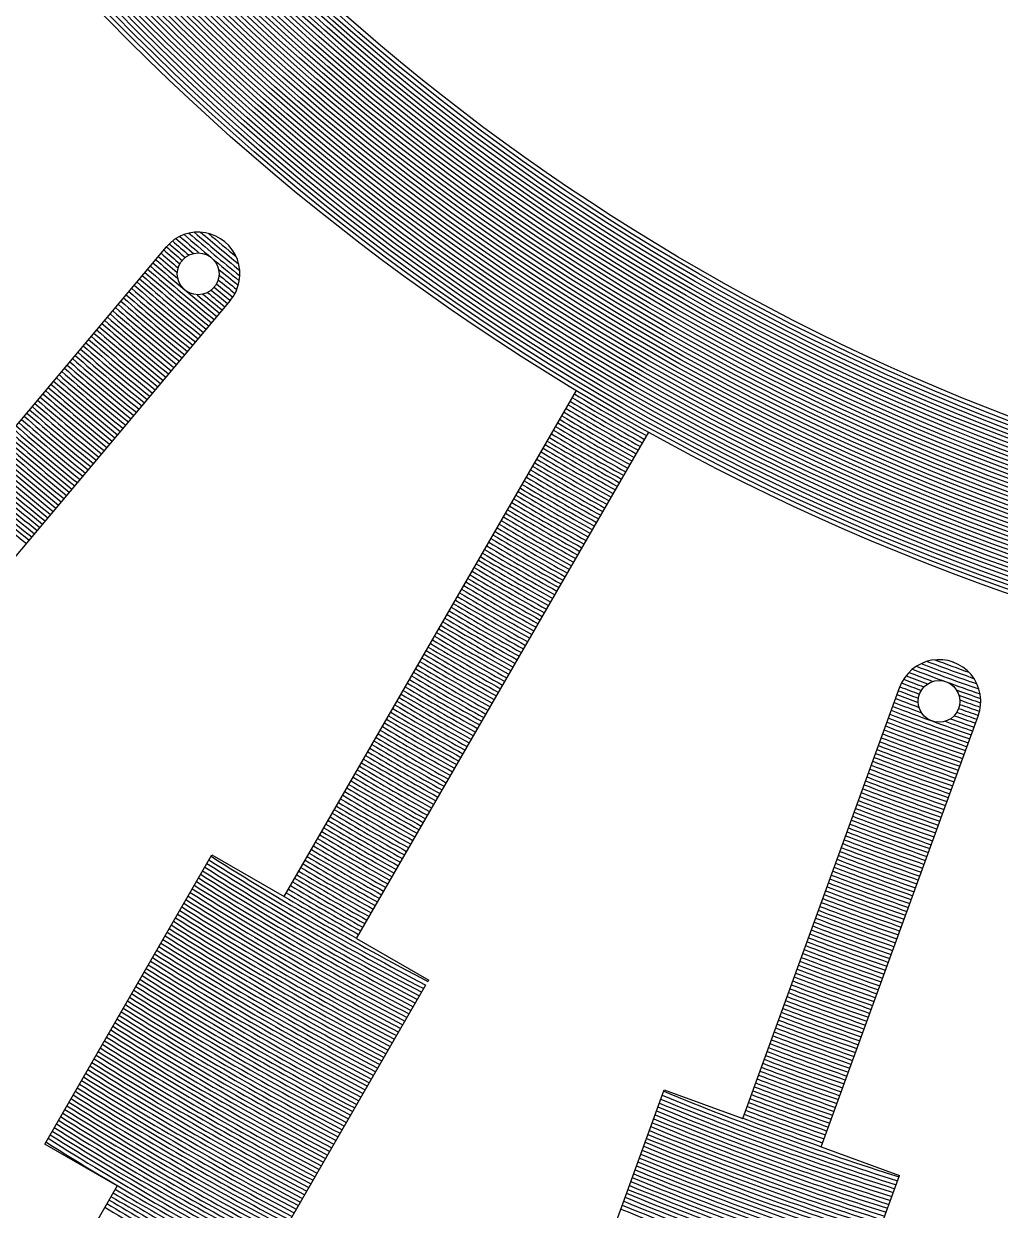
# Model space of a CAD drawing. Header units: millimetres. Extents: x 0 to 2404, y 0 to 1600.
# Drawn here: x 2333.28 to 2344.98, y 1450.91 to 1465.13 of the extents above; entities that cross this region are included whole.
import ezdxf

# ---------------------------------------------------------------- set-up
doc = ezdxf.new("R2010")
doc.units = ezdxf.units.MM

msp = doc.modelspace()

# ---------------------------------------------------------------- linework, layer by layer
for p, q in [((2331.453, 1458.239), (2334.991, 1462.456)), ((2332.219, 1457.596), (2335.757, 1461.813)), ((2336.4, 1454.668), (2339.903, 1460.735)), ((2337.266, 1454.168), (2340.769, 1460.235)), ((2341.893, 1452.011), (2343.775, 1457.183)), ((2342.832, 1451.669), (2344.715, 1456.841)), ((2333.534, 1451.704), (2335.534, 1455.168)), ((2335.534, 1455.168), (2336.4, 1454.668)), ((2337.266, 1454.168), (2338.132, 1453.668)), ((2336.132, 1450.204), (2338.098, 1453.61)), ((2338.123, 1453.653), (2338.132, 1453.668)), ((2339.585, 1448.594), (2340.953, 1452.353)), ((2340.953, 1452.353), (2341.893, 1452.011)), ((2334.4, 1451.204), (2333.534, 1451.704)), ((2342.832, 1451.669), (2343.772, 1451.327)), ((2342.404, 1447.568), (2343.772, 1451.327)), ((2334.4, 1451.204), (2331.902, 1446.877))]:
    msp.add_line(p, q)
for centre, radius in [((2354.333, 1484.729), 46), ((2354.333, 1484.729), 45.95), ((2354.333, 1484.729), 45.9), ((2354.333, 1484.729), 45.85), ((2354.333, 1484.729), 45.8), ((2354.333, 1484.729), 45.75), ((2354.333, 1484.729), 45.7), ((2354.333, 1484.729), 45.65), ((2354.333, 1484.729), 45.6), ((2354.333, 1484.729), 45.55), ((2354.333, 1484.729), 45.5), ((2354.333, 1484.729), 45.45), ((2354.333, 1484.729), 45.4), ((2354.333, 1484.729), 45.35), ((2354.333, 1484.729), 45.3), ((2354.333, 1484.729), 45.25), ((2354.333, 1484.729), 45.2), ((2354.333, 1484.729), 45.15), ((2354.333, 1484.729), 45.1), ((2354.333, 1484.729), 45.05), ((2354.333, 1484.729), 45), ((2354.333, 1484.729), 44.95), ((2354.333, 1484.729), 44.9), ((2354.333, 1484.729), 44.85), ((2354.333, 1484.729), 44.8), ((2354.333, 1484.729), 44.75), ((2354.333, 1484.729), 44.7), ((2354.333, 1484.729), 44.65), ((2354.333, 1484.729), 44.6), ((2354.333, 1484.729), 44.55), ((2354.333, 1484.729), 44.5), ((2354.333, 1484.729), 44.45), ((2354.333, 1484.729), 44.4), ((2354.333, 1484.729), 44.35), ((2354.333, 1484.729), 44.3), ((2354.333, 1484.729), 44.25), ((2354.333, 1484.729), 44.2), ((2354.333, 1484.729), 44.15), ((2354.333, 1484.729), 44.1), ((2354.333, 1484.729), 44.05), ((2354.333, 1484.729), 44), ((2354.333, 1484.729), 28), ((2354.333, 1484.729), 27.95), ((2354.333, 1484.729), 27.9), ((2354.333, 1484.729), 27.85), ((2354.333, 1484.729), 27.8), ((2354.333, 1484.729), 27.75), ((2354.333, 1484.729), 27.7), ((2354.333, 1484.729), 27.65), ((2354.333, 1484.729), 27.6), ((2354.333, 1484.729), 27.55), ((2354.333, 1484.729), 27.5), ((2354.333, 1484.729), 27.45), ((2354.333, 1484.729), 27.4), ((2354.333, 1484.729), 27.35), ((2354.333, 1484.729), 27.3), ((2354.333, 1484.729), 27.25), ((2354.333, 1484.729), 27.2), ((2354.333, 1484.729), 27.15), ((2354.333, 1484.729), 27.1), ((2354.333, 1484.729), 27.05), ((2354.333, 1484.729), 27), ((2354.333, 1484.729), 26.95), ((2354.333, 1484.729), 26.9), ((2354.333, 1484.729), 26.85), ((2354.333, 1484.729), 26.8), ((2354.333, 1484.729), 26.75), ((2354.333, 1484.729), 26.7), ((2354.333, 1484.729), 26.65), ((2354.333, 1484.729), 26.6), ((2354.333, 1484.729), 26.55), ((2354.333, 1484.729), 26.5), ((2354.333, 1484.729), 26.45), ((2354.333, 1484.729), 26.4), ((2354.333, 1484.729), 26.35), ((2354.333, 1484.729), 26.3), ((2354.333, 1484.729), 26.25), ((2354.333, 1484.729), 26.2), ((2354.333, 1484.729), 26.15), ((2354.333, 1484.729), 26.1), ((2354.333, 1484.729), 26.05), ((2354.333, 1484.729), 26), ((2354.333, 1484.729), 20), ((2354.333, 1484.729), 19.95), ((2354.333, 1484.729), 19.9), ((2354.333, 1484.729), 19.85), ((2354.333, 1484.729), 19.8), ((2354.333, 1484.729), 19.75), ((2354.333, 1484.729), 19.7), ((2354.333, 1484.729), 19.65), ((2335.371, 1462.131), 0.25), ((2344.244, 1457.008), 0.25)]:
    msp.add_circle(centre, radius)
for centre, radius, start, end in [((2354.333, 1484.729), 50, 95.7392, 84.2608), ((2354.333, 1484.729), 20, 141.4325, 138.5675), ((2335.371, 1462.131), 0.5, 320, 140), ((2354.333, 1484.729), 29.3, 229.1069, 229.7077), ((2354.333, 1484.729), 29.25, 229.1554, 230.8446), ((2354.333, 1484.729), 29.2, 229.2191, 230.7809), ((2354.333, 1484.729), 29.15, 229.3023, 230.6977), ((2354.333, 1484.729), 29.1, 229.4133, 230.5867), ((2354.333, 1484.729), 29.05, 229.5734, 230.4266), ((2354.333, 1484.729), 29.55, 229.0305, 229.5247), ((2354.333, 1484.729), 29.5, 229.0288, 229.5144), ((2354.333, 1484.729), 29.45, 229.0329, 229.5238), ((2354.333, 1484.729), 29.4, 229.0469, 229.5542), ((2354.333, 1484.729), 29.35, 229.0712, 229.6106), ((2354.333, 1484.729), 29.7, 229.0354, 229.7096), ((2354.333, 1484.729), 29.65, 229.0338, 229.6125), ((2354.333, 1484.729), 29.6, 229.0321, 229.5557), ((2354.333, 1484.729), 29.9, 229.0418, 230.9582), ((2354.333, 1484.729), 29.85, 229.0402, 230.9598), ((2354.333, 1484.729), 29.8, 229.0386, 230.9614), ((2354.333, 1484.729), 29.75, 229.037, 230.963), ((2354.333, 1484.729), 29.3, 230.2923, 230.8931), ((2354.333, 1484.729), 30.1, 229.0482, 230.9518), ((2354.333, 1484.729), 30.05, 229.0466, 230.9534), ((2354.333, 1484.729), 30, 229.045, 230.955), ((2354.333, 1484.729), 29.95, 229.0434, 230.9566), ((2354.333, 1484.729), 29.45, 230.4762, 230.9671), ((2354.333, 1484.729), 29.4, 230.4458, 230.9531), ((2354.333, 1484.729), 29.35, 230.3894, 230.9288), ((2354.333, 1484.729), 30.25, 229.0529, 230.9471), ((2354.333, 1484.729), 30.2, 229.0514, 230.9486), ((2354.333, 1484.729), 30.15, 229.0498, 230.9502), ((2354.333, 1484.729), 29.7, 230.2904, 230.9646), ((2354.333, 1484.729), 29.65, 230.3875, 230.9662), ((2354.333, 1484.729), 29.6, 230.4443, 230.9679), ((2354.333, 1484.729), 29.55, 230.4753, 230.9695), ((2354.333, 1484.729), 29.5, 230.4856, 230.9712), ((2354.333, 1484.729), 30.45, 229.0591, 230.9409), ((2354.333, 1484.729), 30.4, 229.0576, 230.9424), ((2354.333, 1484.729), 30.35, 229.056, 230.944), ((2354.333, 1484.729), 30.3, 229.0545, 230.9455), ((2354.333, 1484.729), 30.65, 229.0653, 230.9347), ((2354.333, 1484.729), 30.6, 229.0638, 230.9362), ((2354.333, 1484.729), 30.55, 229.0622, 230.9378), ((2354.333, 1484.729), 30.5, 229.0607, 230.9393), ((2354.333, 1484.729), 30.85, 229.0713, 230.9287), ((2354.333, 1484.729), 30.8, 229.0698, 230.9302), ((2354.333, 1484.729), 30.75, 229.0683, 230.9317), ((2354.333, 1484.729), 30.7, 229.0668, 230.9332), ((2354.333, 1484.729), 31, 229.0758, 230.9242), ((2354.333, 1484.729), 30.95, 229.0743, 230.9257), ((2354.333, 1484.729), 30.9, 229.0728, 230.9272), ((2354.333, 1484.729), 31.2, 229.0818, 230.9182), ((2354.333, 1484.729), 31.15, 229.0803, 230.9197), ((2354.333, 1484.729), 31.1, 229.0788, 230.9212), ((2354.333, 1484.729), 31.05, 229.0773, 230.9227), ((2354.333, 1484.729), 31.4, 229.0876, 230.9124), ((2354.333, 1484.729), 31.35, 229.0862, 230.9138), ((2354.333, 1484.729), 31.3, 229.0847, 230.9153), ((2354.333, 1484.729), 31.25, 229.0832, 230.9168), ((2354.333, 1484.729), 31.55, 229.0919, 230.9081), ((2354.333, 1484.729), 31.5, 229.0905, 230.9095), ((2354.333, 1484.729), 31.45, 229.0891, 230.9109), ((2354.333, 1484.729), 31.75, 229.0977, 230.9023), ((2354.333, 1484.729), 31.7, 229.0962, 230.9038), ((2354.333, 1484.729), 31.65, 229.0948, 230.9052), ((2354.333, 1484.729), 31.6, 229.0934, 230.9066), ((2354.333, 1484.729), 31.95, 229.1033, 230.8967), ((2354.333, 1484.729), 31.9, 229.1019, 230.8981), ((2354.333, 1484.729), 31.85, 229.1005, 230.8995), ((2354.333, 1484.729), 31.8, 229.0991, 230.9009), ((2354.333, 1484.729), 28.15, 238.9894, 241.0177), ((2354.333, 1484.729), 28.1, 238.9894, 241.0196), ((2354.333, 1484.729), 28.05, 238.9894, 241.0214), ((2354.333, 1484.729), 32.15, 229.1089, 230.8911), ((2354.333, 1484.729), 32.15, 229.1089, 230.8911), ((2354.333, 1484.729), 32.1, 229.1075, 230.8925), ((2354.333, 1484.729), 32.1, 229.1075, 230.8925), ((2354.333, 1484.729), 32.05, 229.1061, 230.8939), ((2354.333, 1484.729), 32, 229.1047, 230.8953), ((2354.333, 1484.729), 28.35, 238.9894, 241.0106), ((2354.333, 1484.729), 28.3, 238.9894, 241.0123), ((2354.333, 1484.729), 28.25, 238.9894, 241.0141), ((2354.333, 1484.729), 28.2, 238.9894, 241.0159), ((2354.333, 1484.729), 32.3, 229.113, 230.887), ((2354.333, 1484.729), 32.25, 229.1117, 230.8883), ((2354.333, 1484.729), 32.2, 229.1103, 230.8897), ((2354.333, 1484.729), 28.5, 238.9948, 241.0052), ((2354.333, 1484.729), 28.45, 238.993, 241.007), ((2354.333, 1484.729), 28.4, 238.9912, 241.0088), ((2354.333, 1484.729), 32.5, 229.1185, 230.8815), ((2354.333, 1484.729), 32.45, 229.1171, 230.8829), ((2354.333, 1484.729), 32.4, 229.1158, 230.8842), ((2354.333, 1484.729), 32.35, 229.1144, 230.8856), ((2354.333, 1484.729), 28.65, 239, 241), ((2354.333, 1484.729), 28.6, 238.9983, 241.0017), ((2354.333, 1484.729), 28.55, 238.9965, 241.0035), ((2354.333, 1484.729), 32.7, 229.1239, 230.8761), ((2354.333, 1484.729), 32.65, 229.1225, 230.8775), ((2354.333, 1484.729), 32.6, 229.1212, 230.8788), ((2354.333, 1484.729), 32.55, 229.1198, 230.8802), ((2354.333, 1484.729), 28.8, 239.0052, 240.9948), ((2354.333, 1484.729), 28.75, 239.0035, 240.9965), ((2354.333, 1484.729), 28.7, 239.0018, 240.9982), ((2354.333, 1484.729), 32.85, 229.1279, 230.8721), ((2354.333, 1484.729), 32.8, 229.1266, 230.8734), ((2354.333, 1484.729), 32.75, 229.1252, 230.8748), ((2354.333, 1484.729), 29, 239.0121, 240.9879), ((2354.333, 1484.729), 28.95, 239.0104, 240.9896), ((2354.333, 1484.729), 28.9, 239.0087, 240.9913), ((2354.333, 1484.729), 28.85, 239.007, 240.993), ((2354.333, 1484.729), 33.05, 229.1332, 230.8668), ((2354.333, 1484.729), 33, 229.1318, 230.8682), ((2354.333, 1484.729), 32.95, 229.1305, 230.8695), ((2354.333, 1484.729), 32.9, 229.1292, 230.8708), ((2354.333, 1484.729), 29.15, 239.0172, 240.9828), ((2354.333, 1484.729), 29.1, 239.0155, 240.9845), ((2354.333, 1484.729), 29.05, 239.0138, 240.9862), ((2354.333, 1484.729), 33.25, 229.1384, 230.8616), ((2354.333, 1484.729), 33.2, 229.1371, 230.8629), ((2354.333, 1484.729), 33.15, 229.1358, 230.8642), ((2354.333, 1484.729), 33.1, 229.1345, 230.8655), ((2354.333, 1484.729), 29.3, 239.0222, 240.9778), ((2354.333, 1484.729), 29.25, 239.0205, 240.9795), ((2354.333, 1484.729), 29.2, 239.0189, 240.9811), ((2354.333, 1484.729), 33.3, 229.1397, 230.8603), ((2354.333, 1484.729), 29.5, 239.0288, 240.9712), ((2354.333, 1484.729), 29.45, 239.0272, 240.9728), ((2354.333, 1484.729), 29.4, 239.0255, 240.9745), ((2354.333, 1484.729), 29.35, 239.0239, 240.9761), ((2354.333, 1484.729), 29.65, 239.0338, 240.9662), ((2354.333, 1484.729), 29.6, 239.0321, 240.9679), ((2354.333, 1484.729), 29.55, 239.0305, 240.9695), ((2354.333, 1484.729), 29.8, 239.0386, 240.9614), ((2354.333, 1484.729), 29.75, 239.037, 240.963), ((2354.333, 1484.729), 29.7, 239.0354, 240.9646), ((2354.333, 1484.729), 29.95, 239.0434, 240.9566), ((2354.333, 1484.729), 29.9, 239.0418, 240.9582), ((2354.333, 1484.729), 29.85, 239.0402, 240.9598), ((2354.333, 1484.729), 30.15, 239.0498, 240.9502), ((2354.333, 1484.729), 30.1, 239.0482, 240.9518), ((2354.333, 1484.729), 30.05, 239.0466, 240.9534), ((2354.333, 1484.729), 30, 239.045, 240.955), ((2354.333, 1484.729), 30.3, 239.0545, 240.9455), ((2354.333, 1484.729), 30.25, 239.0529, 240.9471), ((2354.333, 1484.729), 30.2, 239.0514, 240.9486), ((2354.333, 1484.729), 30.45, 239.0591, 240.9409), ((2354.333, 1484.729), 30.4, 239.0576, 240.9424), ((2354.333, 1484.729), 30.35, 239.056, 240.944), ((2354.333, 1484.729), 30.65, 239.0653, 240.9347), ((2354.333, 1484.729), 30.6, 239.0638, 240.9362), ((2354.333, 1484.729), 30.55, 239.0622, 240.9378), ((2354.333, 1484.729), 30.5, 239.0607, 240.9393), ((2354.333, 1484.729), 30.8, 239.0698, 240.9302), ((2354.333, 1484.729), 30.75, 239.0683, 240.9317), ((2354.333, 1484.729), 30.7, 239.0668, 240.9332), ((2354.333, 1484.729), 30.95, 239.0743, 240.9257), ((2354.333, 1484.729), 30.9, 239.0728, 240.9272), ((2354.333, 1484.729), 30.85, 239.0713, 240.9287), ((2354.333, 1484.729), 31.1, 239.0788, 240.9212), ((2354.333, 1484.729), 31.05, 239.0773, 240.9227), ((2354.333, 1484.729), 31, 239.0758, 240.9242), ((2354.333, 1484.729), 31.3, 239.0847, 240.9153), ((2354.333, 1484.729), 31.25, 239.0832, 240.9168), ((2354.333, 1484.729), 31.2, 239.0818, 240.9182), ((2354.333, 1484.729), 31.15, 239.0803, 240.9197), ((2354.333, 1484.729), 31.45, 239.0891, 240.9109), ((2354.333, 1484.729), 31.4, 239.0876, 240.9124), ((2354.333, 1484.729), 31.35, 239.0862, 240.9138), ((2354.333, 1484.729), 31.6, 239.0934, 240.9066), ((2354.333, 1484.729), 31.55, 239.0919, 240.9081), ((2354.333, 1484.729), 31.5, 239.0905, 240.9095), ((2354.333, 1484.729), 31.8, 239.0991, 240.9009), ((2354.333, 1484.729), 31.75, 239.0977, 240.9023), ((2354.333, 1484.729), 31.7, 239.0962, 240.9038), ((2354.333, 1484.729), 31.65, 239.0948, 240.9052), ((2344.244, 1457.008), 0.5, 339.5144, 160.4856), ((2354.333, 1484.729), 29.15, 249.3023, 250.6977), ((2354.333, 1484.729), 29.1, 249.4133, 250.5867), ((2354.333, 1484.729), 29.05, 249.5734, 250.4266), ((2354.333, 1484.729), 29, 249.9917, 250.0083), ((2354.333, 1484.729), 31.95, 239.1033, 240.8967), ((2354.333, 1484.729), 31.9, 239.1019, 240.8981), ((2354.333, 1484.729), 31.85, 239.1005, 240.8995), ((2354.333, 1484.729), 29.35, 249.0712, 249.6106), ((2354.333, 1484.729), 29.3, 249.1069, 249.7077), ((2354.333, 1484.729), 29.25, 249.1554, 250.8446), ((2354.333, 1484.729), 29.2, 249.2191, 250.7809), ((2354.333, 1484.729), 32.1, 239.1075, 240.8925), ((2354.333, 1484.729), 32.1, 239.1075, 240.8925), ((2354.333, 1484.729), 32.05, 239.1061, 240.8939), ((2354.333, 1484.729), 32, 239.1047, 240.8953), ((2354.333, 1484.729), 29.5, 249.0288, 249.5144), ((2354.333, 1484.729), 29.45, 249.0329, 249.5238), ((2354.333, 1484.729), 29.4, 249.0468, 249.5542), ((2354.333, 1484.729), 32.25, 239.1117, 240.8883), ((2354.333, 1484.729), 32.2, 239.1103, 240.8897), ((2354.333, 1484.729), 32.15, 239.1089, 240.8911), ((2354.333, 1484.729), 32.15, 239.1089, 240.8911), ((2354.333, 1484.729), 29.65, 249.0338, 249.6125), ((2354.333, 1484.729), 29.6, 249.0321, 249.5557), ((2354.333, 1484.729), 29.55, 249.0305, 249.5247), ((2354.333, 1484.729), 29.3, 250.2923, 250.8931), ((2354.333, 1484.729), 29.35, 250.3894, 250.9288), ((2354.333, 1484.729), 29.4, 250.4458, 250.9532), ((2354.333, 1484.729), 32.45, 239.1171, 240.8829), ((2354.333, 1484.729), 32.4, 239.1158, 240.8842), ((2354.333, 1484.729), 32.35, 239.1144, 240.8856), ((2354.333, 1484.729), 32.3, 239.113, 240.887), ((2354.333, 1484.729), 29.8, 249.0386, 250.9614), ((2354.333, 1484.729), 29.75, 249.037, 250.963), ((2354.333, 1484.729), 29.7, 249.0354, 249.7096), ((2354.333, 1484.729), 29.55, 250.4753, 250.9695), ((2354.333, 1484.729), 29.5, 250.4856, 250.9712), ((2354.333, 1484.729), 29.45, 250.4762, 250.9671), ((2354.333, 1484.729), 32.6, 239.1212, 240.8788), ((2354.333, 1484.729), 32.55, 239.1198, 240.8802), ((2354.333, 1484.729), 32.5, 239.1185, 240.8815), ((2354.333, 1484.729), 29.95, 249.0434, 250.9566), ((2354.333, 1484.729), 29.9, 249.0418, 250.9582), ((2354.333, 1484.729), 29.85, 249.0402, 250.9598), ((2354.333, 1484.729), 29.7, 250.2904, 250.9646), ((2354.333, 1484.729), 29.65, 250.3875, 250.9662), ((2354.333, 1484.729), 29.6, 250.4443, 250.9679), ((2354.333, 1484.729), 32.75, 239.1252, 240.8748), ((2354.333, 1484.729), 32.7, 239.1239, 240.8761), ((2354.333, 1484.729), 32.65, 239.1225, 240.8775), ((2354.333, 1484.729), 30.1, 249.0482, 250.9518), ((2354.333, 1484.729), 30.05, 249.0466, 250.9534), ((2354.333, 1484.729), 30, 249.045, 250.955), ((2354.333, 1484.729), 32.95, 239.1305, 240.8695), ((2354.333, 1484.729), 32.9, 239.1292, 240.8708), ((2354.333, 1484.729), 32.85, 239.1279, 240.8721), ((2354.333, 1484.729), 32.8, 239.1266, 240.8734), ((2354.333, 1484.729), 30.25, 249.0529, 250.9471), ((2354.333, 1484.729), 30.2, 249.0514, 250.9486), ((2354.333, 1484.729), 30.15, 249.0498, 250.9502), ((2354.333, 1484.729), 33.1, 239.1345, 240.8655), ((2354.333, 1484.729), 33.05, 239.1332, 240.8668), ((2354.333, 1484.729), 33, 239.1318, 240.8682), ((2354.333, 1484.729), 30.4, 249.0576, 250.9424), ((2354.333, 1484.729), 30.35, 249.056, 250.944), ((2354.333, 1484.729), 30.3, 249.0545, 250.9455), ((2354.333, 1484.729), 33.25, 239.1384, 240.8616), ((2354.333, 1484.729), 33.2, 239.1371, 240.8629), ((2354.333, 1484.729), 33.15, 239.1358, 240.8642), ((2354.333, 1484.729), 30.55, 249.0622, 250.9378), ((2354.333, 1484.729), 30.5, 249.0607, 250.9393), ((2354.333, 1484.729), 30.45, 249.0591, 250.9409), ((2354.333, 1484.729), 33.4, 239.1422, 240.8578), ((2354.333, 1484.729), 33.35, 239.141, 240.859), ((2354.333, 1484.729), 33.3, 239.1397, 240.8603), ((2354.333, 1484.729), 30.7, 249.0668, 250.9332), ((2354.333, 1484.729), 30.65, 249.0653, 250.9347), ((2354.333, 1484.729), 30.6, 249.0638, 250.9362), ((2354.333, 1484.729), 33.6, 239.1474, 240.8526), ((2354.333, 1484.729), 33.55, 239.1461, 240.8539), ((2354.333, 1484.729), 33.5, 239.1448, 240.8552), ((2354.333, 1484.729), 33.45, 239.1435, 240.8565), ((2354.333, 1484.729), 30.85, 249.0713, 250.9287), ((2354.333, 1484.729), 30.8, 249.0698, 250.9302), ((2354.333, 1484.729), 30.75, 249.0683, 250.9317), ((2354.333, 1484.729), 33.75, 239.1511, 240.8489), ((2354.333, 1484.729), 33.7, 239.1499, 240.8501), ((2354.333, 1484.729), 33.65, 239.1486, 240.8514), ((2354.333, 1484.729), 31, 249.0758, 250.9242), ((2354.333, 1484.729), 30.95, 249.0743, 250.9257), ((2354.333, 1484.729), 30.9, 249.0728, 250.9272), ((2354.333, 1484.729), 33.9, 239.1549, 240.8451), ((2354.333, 1484.729), 33.85, 239.1537, 240.8463), ((2354.333, 1484.729), 33.8, 239.1524, 240.8476), ((2354.333, 1484.729), 31.15, 249.0803, 250.9197), ((2354.333, 1484.729), 31.1, 249.0788, 250.9212), ((2354.333, 1484.729), 31.05, 249.0773, 250.9227), ((2354.333, 1484.729), 34.1, 239.1599, 240.8401), ((2354.333, 1484.729), 34.05, 239.1586, 240.8414), ((2354.333, 1484.729), 34, 239.1574, 240.8426), ((2354.333, 1484.729), 33.95, 239.1561, 240.8439), ((2354.333, 1484.729), 31.3, 249.0847, 250.9153), ((2354.333, 1484.729), 31.25, 249.0832, 250.9168), ((2354.333, 1484.729), 31.2, 249.0818, 250.9182), ((2354.333, 1484.729), 34.25, 239.1635, 240.8365), ((2354.333, 1484.729), 34.2, 239.1623, 240.8377), ((2354.333, 1484.729), 34.15, 239.1611, 240.8389), ((2354.333, 1484.729), 31.45, 249.0891, 250.9109), ((2354.333, 1484.729), 31.4, 249.0876, 250.9124), ((2354.333, 1484.729), 31.35, 249.0862, 250.9138), ((2354.333, 1484.729), 34.4, 239.1672, 240.8328), ((2354.333, 1484.729), 34.35, 239.166, 240.834), ((2354.333, 1484.729), 34.3, 239.1648, 240.8352), ((2354.333, 1484.729), 31.6, 249.0934, 250.9066), ((2354.333, 1484.729), 31.55, 249.0919, 250.9081), ((2354.333, 1484.729), 31.5, 249.0905, 250.9095), ((2354.333, 1484.729), 35.2, 237.5577, 242.4423), ((2354.333, 1484.729), 35.15, 237.5542, 242.4458), ((2354.333, 1484.729), 35.1, 237.5507, 242.4493), ((2354.333, 1484.729), 35.05, 237.5472, 242.4528), ((2354.333, 1484.729), 34.55, 239.1708, 240.8292), ((2354.333, 1484.729), 34.5, 239.1696, 240.8304), ((2354.333, 1484.729), 34.45, 239.1684, 240.8316), ((2354.333, 1484.729), 31.75, 249.0977, 250.9023), ((2354.333, 1484.729), 31.7, 249.0962, 250.9038), ((2354.333, 1484.729), 31.65, 249.0948, 250.9052), ((2354.333, 1484.729), 35.35, 237.568, 242.432), ((2354.333, 1484.729), 35.3, 237.5646, 242.4354), ((2354.333, 1484.729), 35.25, 237.5611, 242.4389), ((2354.333, 1484.729), 34.75, 239.1756, 240.8244), ((2354.333, 1484.729), 34.7, 239.1744, 240.8256), ((2354.333, 1484.729), 34.65, 239.1732, 240.8268), ((2354.333, 1484.729), 34.6, 239.172, 240.828), ((2354.333, 1484.729), 31.95, 249.1033, 250.8967), ((2354.333, 1484.729), 31.9, 249.1019, 250.8981), ((2354.333, 1484.729), 31.85, 249.1005, 250.8995), ((2354.333, 1484.729), 31.8, 249.0991, 250.9009), ((2354.333, 1484.729), 35.5, 237.5783, 242.4217), ((2354.333, 1484.729), 35.45, 237.5749, 242.4251), ((2354.333, 1484.729), 35.4, 237.5715, 242.4285), ((2354.333, 1484.729), 34.9, 239.1791, 240.8209), ((2354.333, 1484.729), 34.85, 239.1779, 240.8221), ((2354.333, 1484.729), 34.8, 239.1768, 240.8232), ((2354.333, 1484.729), 32.1, 249.1075, 250.8925), ((2354.333, 1484.729), 32.1, 249.1075, 250.8925), ((2354.333, 1484.729), 32.05, 249.1061, 250.8939), ((2354.333, 1484.729), 32, 249.1047, 250.8953), ((2354.333, 1484.729), 35.65, 237.5885, 242.4115), ((2354.333, 1484.729), 35.6, 237.5851, 242.4149), ((2354.333, 1484.729), 35.55, 237.5817, 242.4183), ((2354.333, 1484.729), 35, 239.1815, 240.8185), ((2354.333, 1484.729), 34.95, 239.1803, 240.8197), ((2354.333, 1484.729), 32.25, 249.1117, 250.8883), ((2354.333, 1484.729), 32.2, 249.1103, 250.8897), ((2354.333, 1484.729), 32.15, 249.1089, 250.8911), ((2354.333, 1484.729), 32.15, 249.1089, 250.8911), ((2354.333, 1484.729), 35.85, 237.602, 242.398), ((2354.333, 1484.729), 35.8, 237.5986, 242.4014), ((2354.333, 1484.729), 35.75, 237.5953, 242.4047), ((2354.333, 1484.729), 35.7, 237.5919, 242.4081), ((2354.333, 1484.729), 32.4, 249.1158, 250.8842), ((2354.333, 1484.729), 32.35, 249.1144, 250.8856), ((2354.333, 1484.729), 32.3, 249.113, 250.887), ((2354.333, 1484.729), 36, 237.612, 242.388), ((2354.333, 1484.729), 35.95, 237.6087, 242.3913), ((2354.333, 1484.729), 35.9, 237.6053, 242.3947), ((2354.333, 1484.729), 32.55, 249.1198, 250.8802), ((2354.333, 1484.729), 32.5, 249.1185, 250.8815), ((2354.333, 1484.729), 32.45, 249.1171, 250.8829), ((2354.333, 1484.729), 36.15, 237.6219, 242.3781), ((2354.333, 1484.729), 36.1, 237.6186, 242.3814), ((2354.333, 1484.729), 36.05, 237.6153, 242.3847), ((2354.333, 1484.729), 32.7, 249.1239, 250.8761), ((2354.333, 1484.729), 32.65, 249.1225, 250.8775), ((2354.333, 1484.729), 32.6, 249.1212, 250.8788), ((2354.333, 1484.729), 36.3, 237.6317, 242.3683), ((2354.333, 1484.729), 36.25, 237.6285, 242.3715), ((2354.333, 1484.729), 36.2, 237.6252, 242.3748), ((2354.333, 1484.729), 32.85, 249.1279, 250.8721), ((2354.333, 1484.729), 32.8, 249.1266, 250.8734), ((2354.333, 1484.729), 32.75, 249.1252, 250.8748), ((2354.333, 1484.729), 36.5, 237.6447, 242.3553), ((2354.333, 1484.729), 36.45, 237.6415, 242.3585), ((2354.333, 1484.729), 36.4, 237.6382, 242.3618), ((2354.333, 1484.729), 36.35, 237.635, 242.365), ((2354.333, 1484.729), 33, 249.1318, 250.8682), ((2354.333, 1484.729), 32.95, 249.1305, 250.8695), ((2354.333, 1484.729), 32.9, 249.1292, 250.8708), ((2354.333, 1484.729), 36.65, 237.6544, 242.3456), ((2354.333, 1484.729), 36.6, 237.6512, 242.3488), ((2354.333, 1484.729), 36.55, 237.6479, 242.3521), ((2354.333, 1484.729), 33.15, 249.1358, 250.8642), ((2354.333, 1484.729), 33.1, 249.1345, 250.8655), ((2354.333, 1484.729), 33.05, 249.1332, 250.8668), ((2354.333, 1484.729), 36.8, 237.6639, 242.3361), ((2354.333, 1484.729), 36.75, 237.6607, 242.3393), ((2354.333, 1484.729), 36.7, 237.6576, 242.3424), ((2354.333, 1484.729), 33.3, 249.1397, 250.8603), ((2354.333, 1484.729), 33.25, 249.1384, 250.8616), ((2354.333, 1484.729), 33.2, 249.1371, 250.8629), ((2354.333, 1484.729), 37, 237.6766, 242.3234), ((2354.333, 1484.729), 36.95, 237.6734, 242.3266), ((2354.333, 1484.729), 36.9, 237.6703, 242.3297), ((2354.333, 1484.729), 36.85, 237.6671, 242.3329), ((2354.333, 1484.729), 33.45, 249.1435, 250.8565), ((2354.333, 1484.729), 33.4, 249.1422, 250.8578), ((2354.333, 1484.729), 33.35, 249.141, 250.859), ((2354.333, 1484.729), 37.15, 237.6859, 242.3141), ((2354.333, 1484.729), 37.1, 237.6828, 242.3172), ((2354.333, 1484.729), 37.05, 237.6797, 242.3203), ((2354.333, 1484.729), 33.6, 249.1474, 250.8526), ((2354.333, 1484.729), 33.55, 249.1461, 250.8539), ((2354.333, 1484.729), 33.5, 249.1448, 250.8552), ((2354.333, 1484.729), 37.3, 237.6953, 242.3047), ((2354.333, 1484.729), 37.25, 237.6922, 242.3078), ((2354.333, 1484.729), 37.2, 237.6891, 242.3109), ((2354.333, 1484.729), 33.75, 249.1511, 250.8489), ((2354.333, 1484.729), 33.7, 249.1499, 250.8501), ((2354.333, 1484.729), 33.65, 249.1486, 250.8514), ((2354.333, 1484.729), 37.45, 237.7045, 242.2955), ((2354.333, 1484.729), 37.4, 237.7014, 242.2986), ((2354.333, 1484.729), 37.35, 237.6983, 242.3017), ((2354.333, 1484.729), 33.9, 249.1549, 250.8451), ((2354.333, 1484.729), 33.85, 249.1537, 250.8463), ((2354.333, 1484.729), 33.8, 249.1524, 250.8476), ((2354.333, 1484.729), 37.65, 237.7167, 242.2833), ((2354.333, 1484.729), 37.6, 237.7137, 242.2863), ((2354.333, 1484.729), 37.55, 237.7106, 242.2894), ((2354.333, 1484.729), 37.5, 237.7076, 242.2924), ((2354.333, 1484.729), 34.05, 249.1586, 250.8414), ((2354.333, 1484.729), 34, 249.1574, 250.8426), ((2354.333, 1484.729), 33.95, 249.1561, 250.8439), ((2354.333, 1484.729), 37.8, 237.7258, 242.2742), ((2354.333, 1484.729), 37.75, 237.7227, 242.2773), ((2354.333, 1484.729), 37.7, 237.7197, 242.2803), ((2354.333, 1484.729), 34.2, 249.1623, 250.8377), ((2354.333, 1484.729), 34.15, 249.1611, 250.8389), ((2354.333, 1484.729), 34.1, 249.1599, 250.8401), ((2354.333, 1484.729), 37.95, 237.7348, 242.2652), ((2354.333, 1484.729), 37.9, 237.7318, 242.2682), ((2354.333, 1484.729), 37.85, 237.7288, 242.2712), ((2354.333, 1484.729), 34.35, 249.166, 250.834), ((2354.333, 1484.729), 34.3, 249.1648, 250.8352), ((2354.333, 1484.729), 34.25, 249.1635, 250.8365), ((2354.333, 1484.729), 38.15, 237.7466, 242.2534), ((2354.333, 1484.729), 38.1, 237.7437, 242.2563), ((2354.333, 1484.729), 38.05, 237.7407, 242.2593), ((2354.333, 1484.729), 38, 237.7377, 242.2623), ((2354.333, 1484.729), 34.5, 249.1696, 250.8304), ((2354.333, 1484.729), 34.45, 249.1684, 250.8316), ((2354.333, 1484.729), 34.4, 249.1672, 250.8328), ((2354.333, 1484.729), 38.3, 237.7555, 242.2445), ((2354.333, 1484.729), 38.25, 237.7525, 242.2475), ((2354.333, 1484.729), 38.2, 237.7496, 242.2504), ((2354.333, 1484.729), 35.05, 247.5472, 252.4528), ((2354.333, 1484.729), 34.65, 249.1732, 250.8268), ((2354.333, 1484.729), 34.6, 249.172, 250.828), ((2354.333, 1484.729), 34.55, 249.1708, 250.8292), ((2354.333, 1484.729), 38.45, 237.7642, 242.2358), ((2354.333, 1484.729), 38.4, 237.7613, 242.2387), ((2354.333, 1484.729), 38.35, 237.7584, 242.2416), ((2354.333, 1484.729), 35.2, 247.5577, 252.4423), ((2354.333, 1484.729), 35.15, 247.5542, 252.4458), ((2354.333, 1484.729), 35.1, 247.5507, 252.4493), ((2354.333, 1484.729), 34.8, 249.1768, 250.8232), ((2354.333, 1484.729), 34.75, 249.1756, 250.8244), ((2354.333, 1484.729), 34.7, 249.1744, 250.8256), ((2354.333, 1484.729), 38.6, 237.7729, 242.2271), ((2354.333, 1484.729), 38.55, 237.77, 242.23), ((2354.333, 1484.729), 38.5, 237.7671, 242.2329), ((2354.333, 1484.729), 35.35, 247.568, 252.432), ((2354.333, 1484.729), 35.3, 247.5646, 252.4354), ((2354.333, 1484.729), 35.25, 247.5611, 252.4389), ((2354.333, 1484.729), 34.95, 249.1803, 250.8197), ((2354.333, 1484.729), 34.9, 249.1791, 250.8209), ((2354.333, 1484.729), 34.85, 249.1779, 250.8221), ((2354.333, 1484.729), 38.8, 237.7844, 242.2156), ((2354.333, 1484.729), 38.75, 237.7815, 242.2185), ((2354.333, 1484.729), 38.7, 237.7787, 242.2213), ((2354.333, 1484.729), 38.65, 237.7758, 242.2242), ((2354.333, 1484.729), 35.5, 247.5783, 252.4217), ((2354.333, 1484.729), 35.45, 247.5749, 252.4251), ((2354.333, 1484.729), 35.4, 247.5715, 252.4285), ((2354.333, 1484.729), 35, 249.1815, 250.8185), ((2354.333, 1484.729), 38.95, 237.7929, 242.2071), ((2354.333, 1484.729), 38.9, 237.7901, 242.2099), ((2354.333, 1484.729), 38.85, 237.7873, 242.2127), ((2354.333, 1484.729), 35.65, 247.5885, 252.4115), ((2354.333, 1484.729), 35.6, 247.5851, 252.4149), ((2354.333, 1484.729), 35.55, 247.5817, 252.4183), ((2354.333, 1484.729), 39, 237.7958, 242.2042), ((2354.333, 1484.729), 35.8, 247.5986, 252.4014), ((2354.333, 1484.729), 35.75, 247.5953, 252.4047), ((2354.333, 1484.729), 35.7, 247.5919, 252.4081), ((2354.333, 1484.729), 35.95, 247.6087, 252.3913), ((2354.333, 1484.729), 35.9, 247.6053, 252.3947), ((2354.333, 1484.729), 35.85, 247.602, 252.398), ((2354.333, 1484.729), 36.1, 247.6186, 252.3814), ((2354.333, 1484.729), 36.05, 247.6153, 252.3847), ((2354.333, 1484.729), 36, 247.612, 252.388), ((2354.333, 1484.729), 36.25, 247.6285, 252.3715), ((2354.333, 1484.729), 36.2, 247.6252, 252.3748), ((2354.333, 1484.729), 36.15, 247.6219, 252.3781), ((2354.333, 1484.729), 39.15, 239.2682, 240.7318), ((2354.333, 1484.729), 39.1, 239.2673, 240.7327), ((2354.333, 1484.729), 39.05, 239.2664, 240.7336), ((2354.333, 1484.729), 36.4, 247.6382, 252.3618), ((2354.333, 1484.729), 36.35, 247.635, 252.365), ((2354.333, 1484.729), 36.3, 247.6317, 252.3683), ((2354.333, 1484.729), 39.3, 239.271, 240.729), ((2354.333, 1484.729), 39.25, 239.2701, 240.7299), ((2354.333, 1484.729), 39.2, 239.2692, 240.7308), ((2354.333, 1484.729), 36.55, 247.6479, 252.3521), ((2354.333, 1484.729), 36.5, 247.6447, 252.3553), ((2354.333, 1484.729), 36.45, 247.6415, 252.3585)]:
    msp.add_arc(centre, radius, start, end)

doc.saveas('drawing.dxf')
